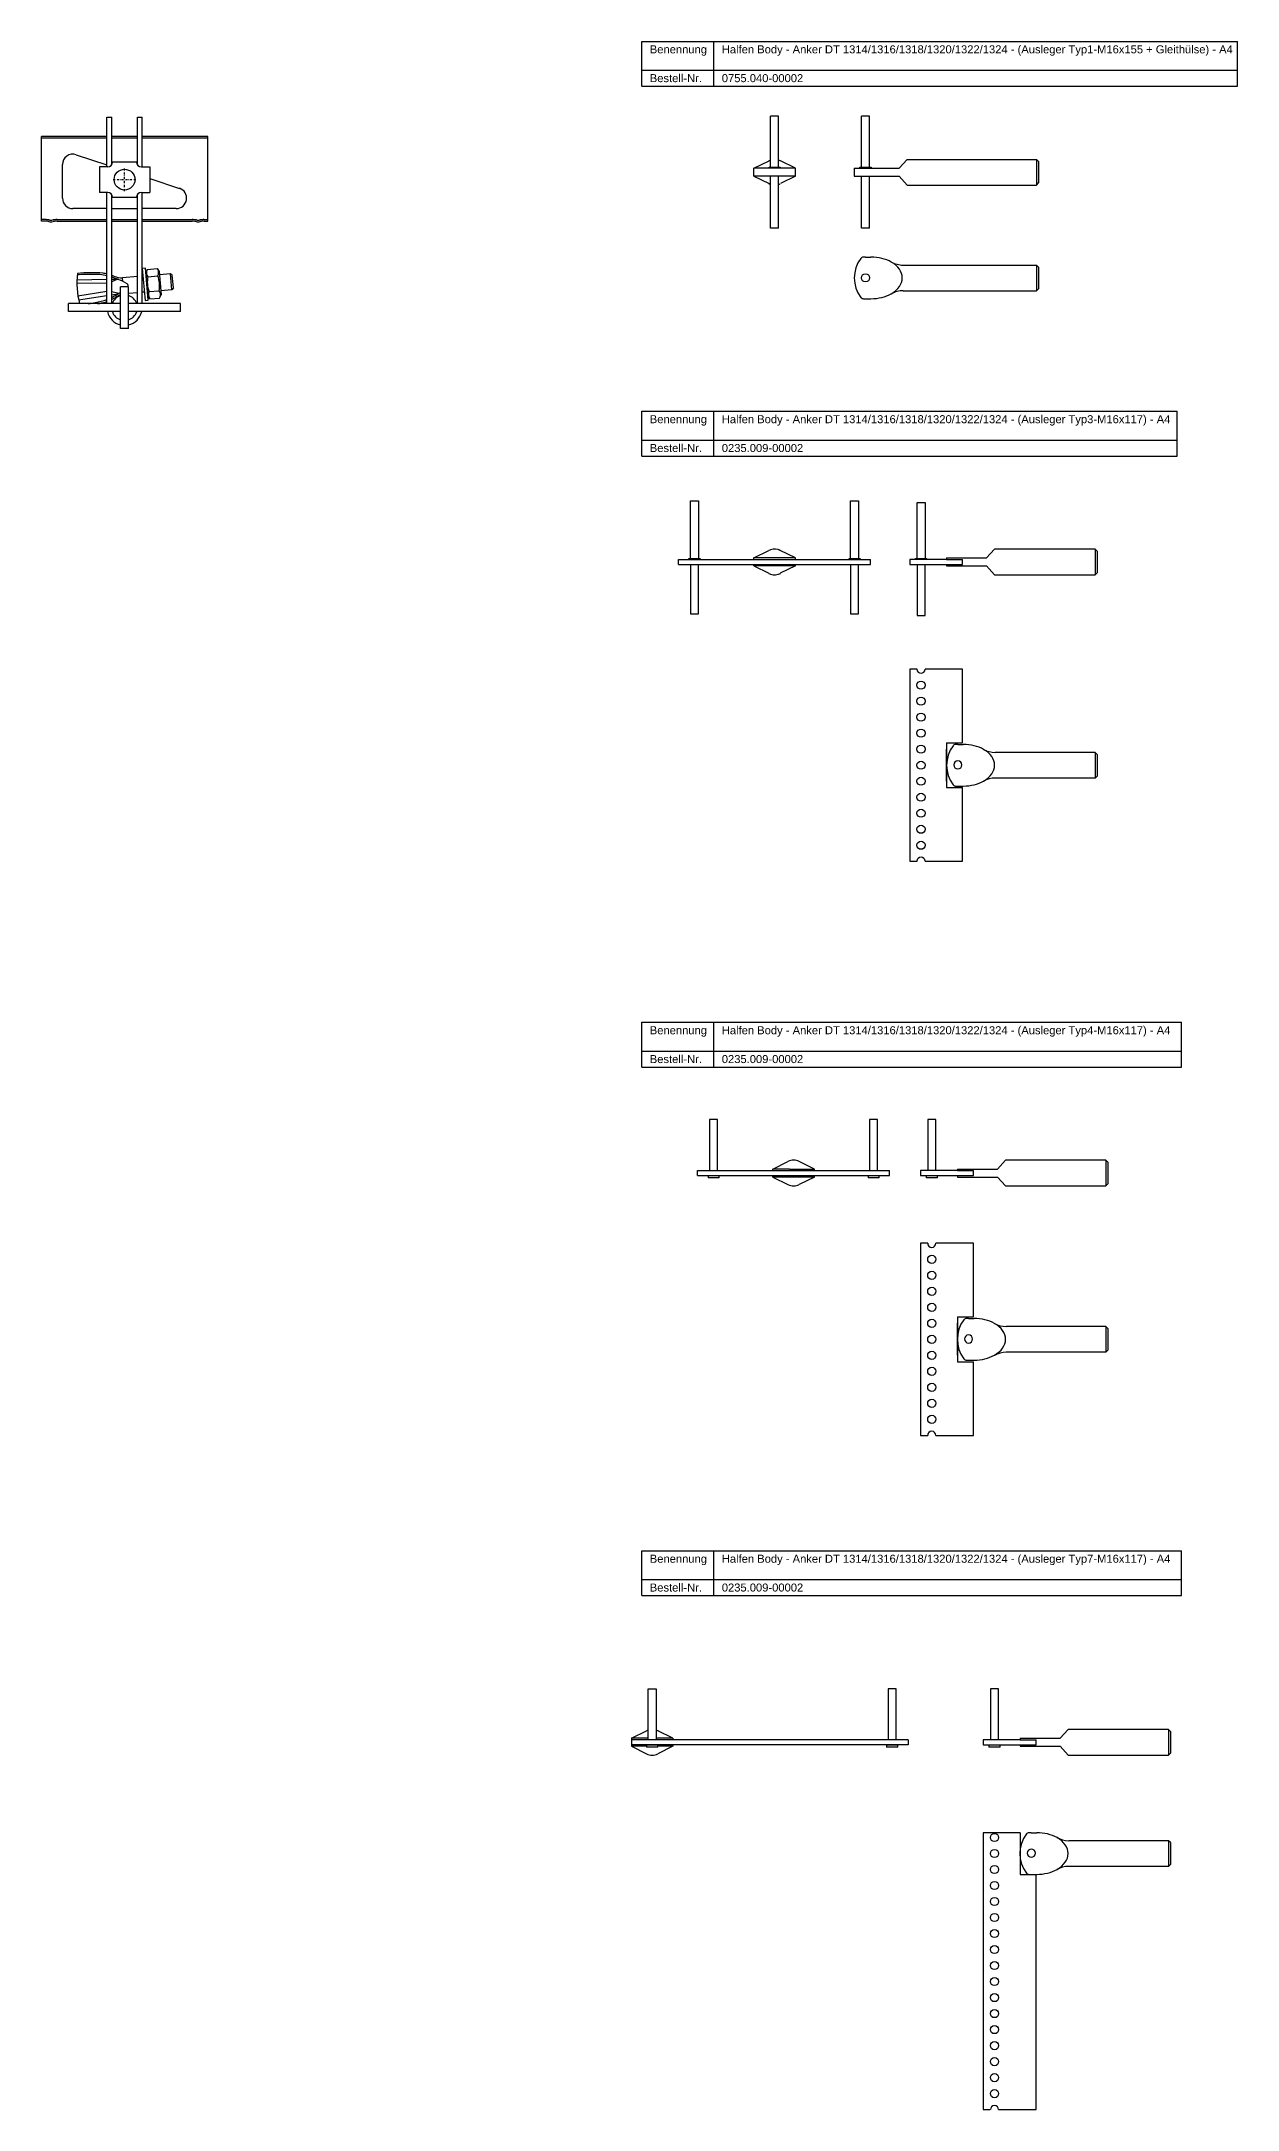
# Model space of a CAD drawing. Header units: millimetres. Extents: x 5957 to 7387, y -1122 to 170.
# Drawn here: x 6640 to 7387, y -1122 to 170 of the extents above; entities that cross this region are included whole.
import ezdxf

# ---------------------------------------------------------------- set-up
doc = ezdxf.new("R2010")
doc.units = ezdxf.units.MM
doc.header["$LTSCALE"] = 10
doc.linetypes.add('STRICHPUNKT2', pattern=[0.5, 0.25, -0.125, 0, -0.125])
doc.layers.add('HALFEN', color=2, linetype='Continuous')
doc.styles.add('ARIAL50', font='ARIAL.TTF', dxfattribs={"height": 5})

msp = doc.modelspace()

# ---------------------------------------------------------------- linework, layer by layer
at = {"layer": 'HALFEN'}
for p, q in [((7015, 170.3), (7387.3, 170.3)), ((7015, 142.3), (7015, 170.3)), ((7060, 142.3), (7060, 170.3)), ((7387.3, 142.3), (7387.3, 170.3)), ((7015, 152.3), (7387.3, 152.3)), ((7015, 142.3), (7387.3, 142.3)), ((6680.8, 91.9), (6680.8, 122.9)), ((6680.8, 122.9), (6683.8, 122.9)), ((6683.8, 93.2), (6683.8, 122.9)), ((6699.8, 93.2), (6699.8, 122.9)), ((6699.8, 122.9), (6702.8, 122.9)), ((6702.8, 91.9), (6702.8, 122.9)), ((7095.5, 91.7), (7095.5, 123.5)), ((7100.5, 123.5), (7095.5, 123.5)), ((7100.5, 91.7), (7100.5, 123.5)), ((7152.3, 91.7), (7152.3, 123.5)), ((7157.3, 123.5), (7152.3, 123.5)), ((7157.3, 91.7), (7157.3, 123.5)), ((6639.8, 57.9), (6639.8, 110.9)), ((6680.8, 110.9), (6639.8, 110.9)), ((6680.8, 109.9), (6639.8, 109.9)), ((6699.8, 110.9), (6683.8, 110.9)), ((6699.8, 109.9), (6683.8, 109.9)), ((6743.8, 110.9), (6702.8, 110.9)), ((6743.8, 109.9), (6702.8, 109.9)), ((6743.8, 57.9), (6743.8, 110.9)), ((6653, 72.3), (6653, 93.3)), ((6661.5, 99.4), (6680.8, 93.2)), ((6676.1, 91.9), (6676.1, 75.9)), ((6681.3, 91.9), (6676.1, 91.9)), ((6699.3, 94.9), (6684.3, 94.9)), ((6702.3, 91.9), (6707.5, 91.9)), ((6707.5, 91.9), (6707.5, 75.9)), ((7085, 91), (7094.5, 95.7)), ((7085, 86), (7085, 91)), ((7111, 91), (7085, 91)), ((7094.5, 91), (7094.5, 91.7)), ((7094.5, 91.7), (7101.5, 91.7)), ((7101.5, 91.7), (7101.5, 91)), ((7111, 91), (7101.6, 95.7)), ((7111, 86), (7111, 91)), ((7147.8, 91), (7175.8, 91)), ((7147.8, 91), (7147.8, 86)), ((7151.3, 91), (7151.3, 91.7)), ((7151.3, 91.7), (7158.3, 91.7)), ((7158.3, 91.7), (7158.3, 91)), ((7175.8, 91), (7180.8, 96.5)), ((7180.8, 96.5), (7261.6, 96.5)), ((7261.6, 96.5), (7261.6, 80.5)), ((7262.8, 95.3), (7261.6, 96.5)), ((7262.8, 95.3), (7262.8, 81.8)), ((6707.5, 84.5), (6726.1, 78.4)), ((7111, 86), (7085, 86)), ((7085, 86), (7094.5, 81.4)), ((7095.5, 53.5), (7095.5, 86)), ((7100.5, 53.5), (7100.5, 86)), ((7111, 86), (7101.6, 81.4)), ((7147.8, 86), (7175.8, 86)), ((7152.3, 53.5), (7152.3, 86)), ((7157.3, 53.5), (7157.3, 86)), ((7175.8, 86), (7180.8, 80.5)), ((7180.8, 80.5), (7261.6, 80.5)), ((7261.6, 80.5), (7262.8, 81.8)), ((6680.8, 65.8), (6659.5, 65.8)), ((6681.3, 75.9), (6676.1, 75.9)), ((6680.8, 6.4), (6680.8, 75.9)), ((6683.8, 6.4), (6683.8, 74.5)), ((6683.8, 65.8), (6699.8, 65.8)), ((6684.3, 72.9), (6699.3, 72.9)), ((6699.8, 6.4), (6699.8, 74.6)), ((6702.3, 75.9), (6707.5, 75.9)), ((6702.8, 6.4), (6702.8, 75.9)), ((6724.1, 65.8), (6702.8, 65.8)), ((6642.1, 58.9), (6639.8, 58.9)), ((6642.1, 57.9), (6639.8, 57.9)), ((6649.6, 58.9), (6680.8, 58.9)), ((6649.6, 57.9), (6680.8, 57.9)), ((6683.8, 58.9), (6699.8, 58.9)), ((6683.8, 57.9), (6699.8, 57.9)), ((6702.8, 58.9), (6734.1, 58.9)), ((6702.8, 57.9), (6734.1, 57.9)), ((6741.6, 58.9), (6743.8, 58.9)), ((6741.6, 57.9), (6743.8, 57.9)), ((7100.5, 53.5), (7095.5, 53.5)), ((7157.3, 53.5), (7152.3, 53.5)), ((6704.8, 28.5), (6702.8, 28.3)), ((6702.8, 28.3), (6704.6, 8.4)), ((6706.5, 8.6), (6704.8, 28.5)), ((6706, 27.8), (6705, 25.8)), ((6706, 27.8), (6712.1, 28.4)), ((6712.1, 28.4), (6713.4, 26.5)), ((6713.4, 26.5), (6714.7, 12)), ((7154.8, 35.5), (7158.2, 35.5)), ((7178.3, 30.5), (7261.6, 30.5)), ((7261.6, 30.5), (7261.6, 14.5)), ((7262.8, 29.2), (7261.6, 30.5)), ((7262.8, 29.2), (7262.8, 15.7)), ((6662, 21.3), (6680.8, 21.6)), ((6680.8, 19.2), (6662, 19)), ((6680.8, 14), (6662.7, 11)), ((6683.8, 21.7), (6687.4, 21.7)), ((6687.4, 21.7), (6683.8, 20.1)), ((6687.4, 21.7), (6683.8, 20.1)), ((6688.2, 12.7), (6683.8, 13.8)), ((6688.2, 12.7), (6683.8, 13.8)), ((6689.3, -9.1), (6689.3, 16.9)), ((6694.3, 16.9), (6689.3, 16.9)), ((6699.8, 23.3), (6690.6, 22.5)), ((6690.8, 20.3), (6690.6, 22.5)), ((6694.3, -9.1), (6694.3, 16.9)), ((6699.8, 13.2), (6694.3, 12.8)), ((6703.2, 23.6), (6702.8, 23.5)), ((6704.1, 13.6), (6702.8, 13.5)), ((6705, 25.8), (6706.3, 11.2)), ((6706.4, 23.2), (6712.5, 23.8)), ((6707.2, 14), (6713.3, 14.5)), ((6720.5, 25.1), (6713.6, 24.5)), ((6721.4, 15.1), (6714.5, 14.5)), ((6721.6, 24.2), (6720.5, 25.1)), ((6721.4, 15.1), (6720.5, 25.1)), ((6722.3, 16.2), (6721.4, 15.1)), ((6722.3, 16.2), (6721.6, 24.2)), ((7178.3, 14.5), (7261.6, 14.5)), ((7261.6, 14.5), (7262.8, 15.7)), ((6689.3, 6.4), (6656.8, 6.4)), ((6656.8, 1.4), (6656.8, 6.4)), ((6689.3, 1.4), (6656.8, 1.4)), ((6663.1, 8.7), (6680.8, 11.5)), ((6683.8, 12), (6688.2, 12.7)), ((6726.8, 6.4), (6694.3, 6.4)), ((6726.8, 1.4), (6694.3, 1.4)), ((6704.6, 8.4), (6706.5, 8.6)), ((6707.6, 9.4), (6706.3, 11.2)), ((6707.6, 9.4), (6713.7, 9.9)), ((6713.7, 9.9), (6714.7, 12)), ((6726.8, 1.4), (6726.8, 6.4)), ((7153.5, 9.5), (7158.2, 9.5)), ((6694.3, -9.1), (6689.3, -9.1)), ((7015, -60.8), (7349.5, -60.8)), ((7015, -88.8), (7015, -60.8)), ((7060, -88.8), (7060, -60.8)), ((7349.5, -88.8), (7349.5, -60.8)), ((7015, -78.8), (7349.5, -78.8)), ((7015, -88.8), (7349.5, -88.8)), ((7045.5, -152.8), (7045.5, -116.8)), ((7045.5, -116.8), (7050.5, -116.8)), ((7050.5, -116.8), (7050.5, -152.8)), ((7145.5, -152.8), (7145.5, -116.8)), ((7145.5, -116.8), (7150.5, -116.8)), ((7150.5, -116.8), (7150.5, -152.8)), ((7187, -152.8), (7187, -117.8)), ((7187, -117.8), (7192, -117.8)), ((7192, -117.8), (7192, -152.8)), ((7038, -156.5), (7038, -153.5)), ((7038, -153.5), (7158, -153.5)), ((7044.5, -153.5), (7044.5, -152.8)), ((7044.5, -152.8), (7051.5, -152.8)), ((7051.5, -152.8), (7051.5, -153.5)), ((7085, -152.5), (7094.4, -147.8)), ((7111, -152.5), (7085, -152.5)), ((7085, -153.5), (7085, -152.5)), ((7111, -152.5), (7101.5, -147.8)), ((7111, -153.5), (7111, -152.5)), ((7144.5, -153.5), (7144.5, -152.8)), ((7144.5, -152.8), (7151.5, -152.8)), ((7151.5, -152.8), (7151.5, -153.5)), ((7158, -156.5), (7158, -153.5)), ((7205.5, -153.5), (7182.5, -153.5)), ((7182.5, -153.5), (7182.5, -156.5)), ((7186, -153.5), (7186, -152.8)), ((7186, -152.8), (7193, -152.8)), ((7193, -152.8), (7193, -153.5)), ((7205.5, -152.5), (7230.5, -152.5)), ((7205.5, -152.5), (7205.5, -153.5)), ((7205.5, -153.5), (7215.5, -153.5)), ((7215.5, -156.5), (7215.5, -153.5)), ((7230.5, -152.5), (7235.5, -147)), ((7298.3, -147), (7235.5, -147)), ((7298.3, -147), (7298.3, -163)), ((7299.5, -148.2), (7298.3, -147)), ((7299.5, -148.2), (7299.5, -161.7)), ((7038, -156.5), (7158, -156.5)), ((7045.5, -156.5), (7045.5, -187.5)), ((7050.5, -187.5), (7050.5, -156.5)), ((7085, -157.5), (7085, -156.5)), ((7111, -157.5), (7085, -157.5)), ((7085, -157.5), (7094.4, -162.1)), ((7111, -157.5), (7101.5, -162.1)), ((7111, -157.5), (7111, -156.5)), ((7145.5, -156.5), (7145.5, -187.5)), ((7150.5, -187.5), (7150.5, -156.5)), ((7182.5, -156.5), (7205.5, -156.5)), ((7187, -156.5), (7187, -188.5)), ((7192, -188.5), (7192, -156.5)), ((7205.5, -156.5), (7205.5, -157.5)), ((7205.5, -156.5), (7215.5, -156.5)), ((7205.5, -157.5), (7230.5, -157.5)), ((7230.5, -157.5), (7235.5, -163)), ((7235.5, -163), (7298.3, -163)), ((7294.2, -163), (7298.3, -163)), ((7298.3, -163), (7299.5, -161.7)), ((7045.5, -187.5), (7050.5, -187.5)), ((7145.5, -187.5), (7150.5, -187.5)), ((7187, -188.5), (7192, -188.5)), ((7187, -222), (7182.5, -222)), ((7182.5, -222), (7182.5, -342)), ((7215.5, -222), (7192.1, -222)), ((7215.5, -268), (7215.5, -222)), ((7205.5, -268), (7205.5, -296)), ((7205.5, -268), (7215.5, -268)), ((7205.5, -269), (7205.5, -279.5)), ((7212.5, -269), (7215.9, -269)), ((7205.5, -292), (7205.5, -272)), ((7298.3, -274), (7235.9, -274)), ((7298.3, -274), (7298.3, -290)), ((7299.5, -275.3), (7298.3, -274)), ((7299.5, -275.3), (7299.5, -288.8)), ((7205.5, -284.6), (7205.5, -295)), ((7205.5, -296), (7215.5, -296)), ((7211.1, -295), (7215.9, -295)), ((7215.5, -342), (7215.5, -296)), ((7298.3, -290), (7235.9, -290)), ((7298.3, -290), (7299.5, -288.8)), ((7182.5, -342), (7187, -342)), ((7192.1, -342), (7215.5, -342)), ((7015, -442.6), (7352.3, -442.6)), ((7015, -470.6), (7015, -442.6)), ((7060, -470.6), (7060, -442.6)), ((7352.3, -470.6), (7352.3, -442.6)), ((7015, -460.6), (7352.3, -460.6)), ((7015, -470.6), (7352.3, -470.6)), ((7057.4, -503.3), (7057.4, -535.3)), ((7062.4, -503.3), (7057.4, -503.3)), ((7062.4, -535.3), (7062.4, -503.3)), ((7157.4, -503.3), (7157.4, -535.3)), ((7162.4, -503.3), (7157.4, -503.3)), ((7162.4, -535.3), (7162.4, -503.3)), ((7193.7, -503.3), (7193.7, -535.3)), ((7198.7, -503.3), (7193.7, -503.3)), ((7198.7, -535.3), (7198.7, -503.3)), ((7096.9, -534.3), (7106.3, -529.6)), ((7122.9, -534.3), (7113.4, -529.6)), ((7237.2, -534.3), (7242.2, -528.8)), ((7305, -528.8), (7242.2, -528.8)), ((7305, -528.8), (7305, -544.8)), ((7306.2, -530), (7305, -528.8)), ((7049.9, -538.3), (7049.9, -535.3)), ((7049.9, -535.3), (7169.9, -535.3)), ((7049.9, -538.3), (7169.9, -538.3)), ((7056.4, -538.3), (7056.4, -539.8)), ((7056.4, -538.3), (7063.4, -538.3)), ((7063.4, -539.8), (7056.4, -539.8)), ((7063.4, -539.8), (7063.4, -538.3)), ((7096.9, -535.3), (7096.9, -534.3)), ((7107.4, -534.3), (7096.9, -534.3)), ((7096.9, -539.3), (7096.9, -538.3)), ((7122.9, -539.3), (7096.9, -539.3)), ((7096.9, -539.3), (7106.3, -543.9)), ((7107.4, -534.3), (7112.4, -534.3)), ((7112.4, -534.3), (7122.9, -534.3)), ((7122.9, -539.3), (7113.4, -543.9)), ((7122.9, -535.3), (7122.9, -534.3)), ((7122.9, -539.3), (7122.9, -538.3)), ((7156.4, -538.3), (7156.4, -539.8)), ((7156.4, -538.3), (7163.4, -538.3)), ((7163.4, -539.8), (7156.4, -539.8)), ((7163.4, -539.8), (7163.4, -538.3)), ((7169.9, -538.3), (7169.9, -535.3)), ((7212.2, -535.3), (7189.2, -535.3)), ((7189.2, -535.3), (7189.2, -538.3)), ((7189.2, -538.3), (7212.2, -538.3)), ((7192.7, -538.3), (7192.7, -539.8)), ((7192.7, -538.3), (7199.7, -538.3)), ((7199.7, -539.8), (7192.7, -539.8)), ((7199.7, -539.8), (7199.7, -538.3)), ((7212.2, -534.3), (7237.2, -534.3)), ((7212.2, -534.3), (7212.2, -535.3)), ((7212.2, -535.3), (7222.2, -535.3)), ((7212.2, -538.3), (7212.2, -539.3)), ((7212.2, -538.3), (7222.2, -538.3)), ((7212.2, -539.3), (7237.2, -539.3)), ((7222.2, -538.3), (7222.2, -535.3)), ((7237.2, -539.3), (7242.2, -544.8)), ((7306.2, -530), (7306.2, -543.5)), ((7242.2, -544.8), (7305, -544.8)), ((7300.9, -544.8), (7305, -544.8)), ((7305, -544.8), (7306.2, -543.5)), ((7193.7, -580.7), (7189.2, -580.7)), ((7189.2, -580.7), (7189.2, -700.7)), ((7222.2, -580.7), (7198.8, -580.7)), ((7222.2, -626.7), (7222.2, -580.7)), ((7212.2, -626.7), (7212.2, -654.7)), ((7212.2, -626.7), (7222.2, -626.7)), ((7212.2, -627.7), (7212.2, -638.2)), ((7212.2, -650.7), (7212.2, -630.7)), ((7219.2, -627.7), (7222.7, -627.7)), ((7305, -632.7), (7242.7, -632.7)), ((7305, -632.7), (7305, -648.7)), ((7306.2, -634), (7305, -632.7)), ((7212.2, -643.3), (7212.2, -653.7)), ((7306.2, -634), (7306.2, -647.5)), ((7212.2, -654.7), (7222.2, -654.7)), ((7217.9, -653.7), (7222.7, -653.7)), ((7222.2, -700.7), (7222.2, -654.7)), ((7305, -648.7), (7242.7, -648.7)), ((7305, -648.7), (7306.2, -647.5)), ((7189.2, -700.7), (7193.7, -700.7)), ((7198.8, -700.7), (7222.2, -700.7)), ((7015, -772.8), (7352.3, -772.8)), ((7015, -800.8), (7015, -772.8)), ((7060, -800.8), (7060, -772.8)), ((7352.3, -800.8), (7352.3, -772.8)), ((7015, -790.8), (7352.3, -790.8)), ((7015, -800.8), (7352.3, -800.8)), ((7019, -891), (7019, -859)), ((7019, -859), (7024, -859)), ((7024, -859), (7024, -891)), ((7174, -859), (7169, -859)), ((7169, -859), (7169, -891)), ((7174, -891), (7174, -859)), ((7232.9, -859), (7232.9, -891)), ((7237.9, -859), (7232.9, -859)), ((7237.9, -891), (7237.9, -859)), ((7008.5, -890), (7017.9, -885.3)), ((7019, -890), (7008.5, -890)), ((7008.5, -890), (7008.5, -891)), ((7181.5, -891), (7008.5, -891)), ((7008.5, -891), (7008.5, -894)), ((7034.5, -890), (7024, -890)), ((7034.5, -890), (7025, -885.3)), ((7034.5, -890), (7034.5, -891)), ((7181.5, -891), (7181.5, -894)), ((7251.4, -891), (7228.4, -891)), ((7228.4, -891), (7228.4, -894)), ((7251.4, -890), (7276.4, -890)), ((7251.4, -890), (7251.4, -891)), ((7251.4, -891), (7261.4, -891)), ((7261.4, -894), (7261.4, -891)), ((7276.4, -890), (7281.4, -884.5)), ((7344.2, -884.5), (7281.4, -884.5)), ((7344.2, -884.5), (7344.2, -900.5)), ((7345.4, -885.7), (7344.2, -884.5)), ((7345.4, -885.7), (7345.4, -899.3)), ((7181.5, -894), (7008.5, -894)), ((7008.5, -894), (7008.5, -895)), ((7018, -895), (7008.5, -895)), ((7008.5, -895), (7017.9, -899.7)), ((7018, -894), (7018, -895.5)), ((7018, -894), (7025, -894)), ((7025, -895.5), (7018, -895.5)), ((7025, -895.5), (7025, -894)), ((7034.5, -895), (7025, -895)), ((7034.5, -895), (7025, -899.7)), ((7034.5, -894), (7034.5, -895)), ((7168, -894), (7168, -895.5)), ((7168, -894), (7175, -894)), ((7175, -895.5), (7168, -895.5)), ((7175, -895.5), (7175, -894)), ((7228.4, -894), (7251.4, -894)), ((7231.9, -894), (7231.9, -895.5)), ((7231.9, -894), (7238.9, -894)), ((7238.9, -895.5), (7231.9, -895.5)), ((7238.9, -895.5), (7238.9, -894)), ((7251.4, -894), (7251.4, -895)), ((7251.4, -894), (7261.4, -894)), ((7251.4, -895), (7276.4, -895)), ((7276.4, -895), (7281.4, -900.5)), ((7281.4, -900.5), (7344.2, -900.5)), ((7340, -900.5), (7344.2, -900.5)), ((7344.2, -900.5), (7345.4, -899.3)), ((7251.4, -949), (7228.4, -949)), ((7228.4, -949), (7228.4, -1122)), ((7251.4, -949), (7251.4, -975)), ((7258.4, -949), (7261.8, -949)), ((7344.2, -954), (7281.8, -954)), ((7344.2, -954), (7344.2, -970)), ((7345.4, -955.2), (7344.2, -954)), ((7345.4, -955.2), (7345.4, -968.8)), ((7344.2, -970), (7345.4, -968.8)), ((7251.4, -975), (7261.4, -975)), ((7257, -975), (7261.8, -975)), ((7261.4, -1122), (7261.4, -975)), ((7344.2, -970), (7281.8, -970)), ((7228.4, -1122), (7232.8, -1122)), ((7237.9, -1122), (7261.4, -1122))]:
    msp.add_line(p, q, dxfattribs=at)
at = {"layer": 'HALFEN', "color": 1, "linetype": 'STRICHPUNKT2', "ltscale": 0.5}
for p, q in [((6691.8, 76.6), (6691.8, 91.1)), ((6684.6, 83.9), (6699.1, 83.9))]:
    msp.add_line(p, q, dxfattribs=at)
at = {"layer": 'HALFEN'}
for centre, radius in [((6691.8, 83.9), 6.5), ((7154.8, 22.5), 2.55), ((7189.5, -232), 2.55), ((7189.5, -242), 2.55), ((7189.5, -252), 2.55), ((7189.5, -262), 2.55), ((7189.5, -272), 2.55), ((7189.5, -282), 2.55), ((7189.5, -292), 2.55), ((7189.5, -302), 2.55), ((7189.5, -312), 2.55), ((7189.5, -322), 2.55), ((7189.5, -332), 2.55), ((7196.2, -590.7), 2.55), ((7196.2, -600.7), 2.55), ((7196.2, -610.7), 2.55), ((7196.2, -620.7), 2.55), ((7196.2, -630.7), 2.55), ((7196.2, -640.7), 2.55), ((7196.2, -650.7), 2.55), ((7196.2, -660.7), 2.55), ((7196.2, -670.7), 2.55), ((7196.2, -680.7), 2.55), ((7196.2, -690.7), 2.55), ((7235.4, -952), 2.55), ((7235.4, -962), 2.55), ((7235.4, -972), 2.55), ((7235.4, -982), 2.55), ((7235.4, -992), 2.55), ((7235.4, -1002), 2.55), ((7235.4, -1012), 2.55), ((7235.4, -1022), 2.55), ((7235.4, -1032), 2.55), ((7235.4, -1042), 2.55), ((7235.4, -1052), 2.55), ((7235.4, -1062), 2.55), ((7235.4, -1072), 2.55), ((7235.4, -1082), 2.55), ((7235.4, -1092), 2.55), ((7235.4, -1102), 2.55), ((7235.4, -1112), 2.55)]:
    msp.add_circle(centre, radius, dxfattribs=at)
for centre, radius, start, end in [((6659.5, 93.3), 6.5, 72, 180), ((6681.3, 94.9), 3, 269.9556, 359.9556), ((6702.3, 94.9), 3, 179.9556, 269.9556), ((7098, 88.5), 8, 108.21, 116.2938), ((7098, 88.5), 8, 63.7062, 71.79), ((6724.1, 72.3), 6.5, 270, 72), ((7098, 88.5), 8, 243.7062, 251.79), ((7098, 88.5), 8, 288.21, 296.2938), ((6659.5, 72.3), 6.5, 180, 270), ((6681.3, 72.9), 3, 359.9556, 89.9556), ((6702.3, 72.9), 3, 89.9556, 179.9556), ((6642.1, 42.9), 16, 80.3664, 90), ((6642.1, 42.9), 15, 80.3664, 90), ((6645.8, 65), 7.41, 260.3664, 279.6336), ((6645.8, 65), 6.41, 260.3664, 279.6336), ((6649.6, 42.9), 16, 90, 99.6336), ((6649.6, 42.9), 15, 90, 99.6336), ((6734.1, 42.9), 16, 80.3664, 90), ((6734.1, 42.9), 15, 80.3664, 90), ((6737.8, 65), 7.41, 260.3664, 279.6336), ((6737.8, 65), 6.41, 260.3664, 279.6336), ((6741.6, 42.9), 16, 90, 99.6336), ((6741.6, 42.9), 15, 90, 99.6336), ((6709.5, 25.8), 4.08, 159.4385, 219.4385), ((6709, 25.8), 4.08, 330.5615, 30.5615), ((7168.4, 22.5), 20.6, 143.6493, 216.3585), ((7153.5, 33.5), 2, 91.3354, 143.6493), ((7154.2, 2.1), 33.4, 88.8707, 91.3354), ((7178.3, 45.5), 15, 240.6784, 270), ((6715, 19.6), 53, 173.8203, 194.3997), ((6670, -62.1), 86.8, 88.6467, 95.129), ((6671.1, -79.5), 105.2, 86.0414, 94.7923), ((6672.8, -11.1), 35.8, 77.0952, 91.3114), ((6672.8, -7.2), 33.1, 75.9593, 80.3425), ((6672.8, -7.2), 33.1, 75.9593, 80.3425), ((6672.8, -7.2), 33.1, 68.0907, 70.5295), ((6672.8, -7.2), 33.1, 68.0907, 70.5295), ((6672.8, -11.1), 35.8, 69.0209, 72.1084), ((6692.3, 47.2), 24.8, 253.113, 266.2311), ((6678.8, -2.8), 26, 69.8731, 74.689), ((6678.8, -2.8), 26, 69.8731, 74.689), ((6679.7, -1.8), 24.7, 56.3942, 71.1857), ((6676.6, 34.5), 24.7, 298.8143, 301.0523), ((6692.7, 17.6), 1.36, 4.518, 58.8406), ((6692.7, 17.6), 1.36, 327.8437, 5.482), ((6721.3, 19.9), 15.3, 167.383, 202.617), ((6710.8, 12), 4.08, 150.5615, 210.5615), ((6698.4, 17.9), 15.3, 347.383, 22.617), ((6710.2, 12), 4.08, 339.4385, 39.4385), ((7178.3, -0.5), 15, 90, 119.3216), ((6656.4, 92.2), 86.8, 278.5295, 281.3533), ((6668.1, 42.5), 35.8, 278.6886, 290.7599), ((6668.1, 42.5), 35.8, 278.6886, 290.7599), ((6654.5, 109.5), 105.2, 281.2575, 283.9586), ((6668.8, 38.6), 33.1, 289.6575, 291.3347), ((6668.8, 38.6), 33.1, 289.6575, 291.3347), ((6691.8, 3.9), 11, 193.1366, 256.8634), ((6668.1, 42.5), 35.8, 295.9979, 300.9791), ((6668.1, 42.5), 35.8, 295.9979, 300.9791), ((6668.8, 38.6), 33.1, 297.0344, 301.9093), ((6668.8, 38.6), 33.1, 297.0344, 301.9093), ((6691.8, 3.9), 8, 108.21, 161.79), ((6691.8, 3.9), 8, 198.21, 251.79), ((6691.8, 3.9), 8, 198.21, 251.79), ((6697.5, -11.6), 24.8, 109.2254, 116.887), ((6675.4, 35.3), 26, 295.311, 300.1269), ((6675.4, 35.3), 26, 295.311, 300.1269), ((6691.8, 3.9), 8, 18.21, 71.79), ((6691.8, 3.9), 8, 288.21, 341.79), ((6691.8, 3.9), 11, 283.1366, 346.8634), ((6691.8, 3.9), 8, 288.21, 341.79), ((7153.5, 11.5), 2, 216.3585, 270), ((7098, -155), 8, 108.1994, 116.2938), ((7098, -155), 8, 62.9921, 108.21), ((7098, -155), 8, 63.7062, 71.7795), ((7098, -155), 8, 243.7062, 251.8006), ((7098, -155), 8, 251.79, 297.0079), ((7098, -155), 8, 288.2205, 296.2938), ((7189.5, -222), 2.55, 180, 0), ((7226.1, -282), 20.6, 143.6493, 216.3585), ((7211.1, -271), 2, 91.3354, 143.6493), ((7211.9, -302.4), 33.4, 88.8707, 91.3354), ((7212.5, -281.8), 2.55, 90, 270), ((7212.5, -281.8), 2.55, 270, 90), ((7235.9, -259), 15, 240.6889, 269.9647), ((7211.1, -293), 2, 216.3585, 270), ((7235.9, -305), 15, 90.0353, 119.3111), ((7189.5, -342), 2.55, 0, 180), ((7109.9, -536.8), 8, 63.7096, 116.2904), ((7109.9, -536.8), 8, 243.7096, 296.2904), ((7196.2, -580.7), 2.55, 180, 0), ((7232.8, -640.7), 20.6, 143.6493, 216.3585), ((7217.9, -629.7), 2, 91.3354, 143.6493), ((7218.6, -661.1), 33.4, 88.8707, 91.3354), ((7242.7, -617.7), 15, 240.6889, 269.9647), ((7219.2, -640.5), 2.55, 90, 270), ((7219.2, -640.5), 2.55, 270, 90), ((7217.9, -651.7), 2, 216.3585, 270), ((7242.7, -663.8), 15, 90.0353, 119.3111), ((7196.2, -700.7), 2.55, 0, 180), ((7021.5, -892.5), 8, 108.2205, 116.2904), ((7021.5, -892.5), 8, 62.6998, 71.8006), ((7021.5, -892.5), 8, 243.7096, 296.2904), ((7271.9, -962), 20.6, 143.6493, 216.3585), ((7257, -951), 2, 91.3354, 143.6493), ((7257.7, -982.4), 33.4, 88.8707, 91.3354), ((7281.8, -939), 15, 240.6889, 269.9647), ((7258.4, -961.8), 2.55, 90, 270), ((7258.4, -961.8), 2.55, 270, 90), ((7257, -973), 2, 216.3585, 270), ((7281.8, -985), 15, 90.0353, 119.3111), ((7235.4, -1122), 2.55, 0, 180)]:
    msp.add_arc(centre, radius, start, end, dxfattribs=at)
for centre, start_param, end_param in [((7158.2, 22.5), 7.151452, 7.853982), ((7158.2, 22.5), 5.414918, 7.151452), ((7158.2, 22.5), 4.712389, 5.414918), ((7215.9, -282), 0.868267, 1.570796), ((7215.9, -282), -0.868267, 0.868267), ((7215.9, -282), 4.712389, 5.414918), ((7222.7, -640.7), 0.868267, 1.570796), ((7222.7, -640.7), -0.868267, 0.868267), ((7222.7, -640.7), 4.712389, 5.414918), ((7261.8, -962), 0.868267, 1.570796), ((7261.8, -962), -0.868267, 0.868267), ((7261.8, -962), 4.712389, 5.414918)]:
    msp.add_ellipse(centre, major_axis=(19.6, 0), ratio=0.663426, start_param=start_param, end_param=end_param, dxfattribs=at)

# ---------------------------------------------------------------- texts
at = {"layer": 'HALFEN', "style": 'ARIAL50'}
for s, p in [('Halfen Body - Anker DT 1314/1316/1318/1320/1322/1324 - (Ausleger Typ1-M16x155 + Gleithülse) - A4', (7065, 162.8)), ('Benennung', (7020, 162.8)), ('Bestell-Nr.', (7020, 144.8)), ('0755.040-00002', (7065, 144.8)), ('Benennung', (7020, -68.3)), ('Halfen Body - Anker DT 1314/1316/1318/1320/1322/1324 - (Ausleger Typ3-M16x117) - A4', (7065, -68.3)), ('Bestell-Nr.', (7020, -86.3)), ('0235.009-00002', (7065, -86.3)), ('Benennung', (7020, -450.1)), ('Halfen Body - Anker DT 1314/1316/1318/1320/1322/1324 - (Ausleger Typ4-M16x117) - A4', (7065, -450.1)), ('Bestell-Nr.', (7020, -468.1)), ('0235.009-00002', (7065, -468.1)), ('Benennung', (7020, -780.3)), ('Halfen Body - Anker DT 1314/1316/1318/1320/1322/1324 - (Ausleger Typ7-M16x117) - A4', (7065, -780.3)), ('Bestell-Nr.', (7020, -798.3)), ('0235.009-00002', (7065, -798.3))]:
    msp.add_text(s, height=5, dxfattribs=at).set_placement(p)

doc.saveas('drawing.dxf')
